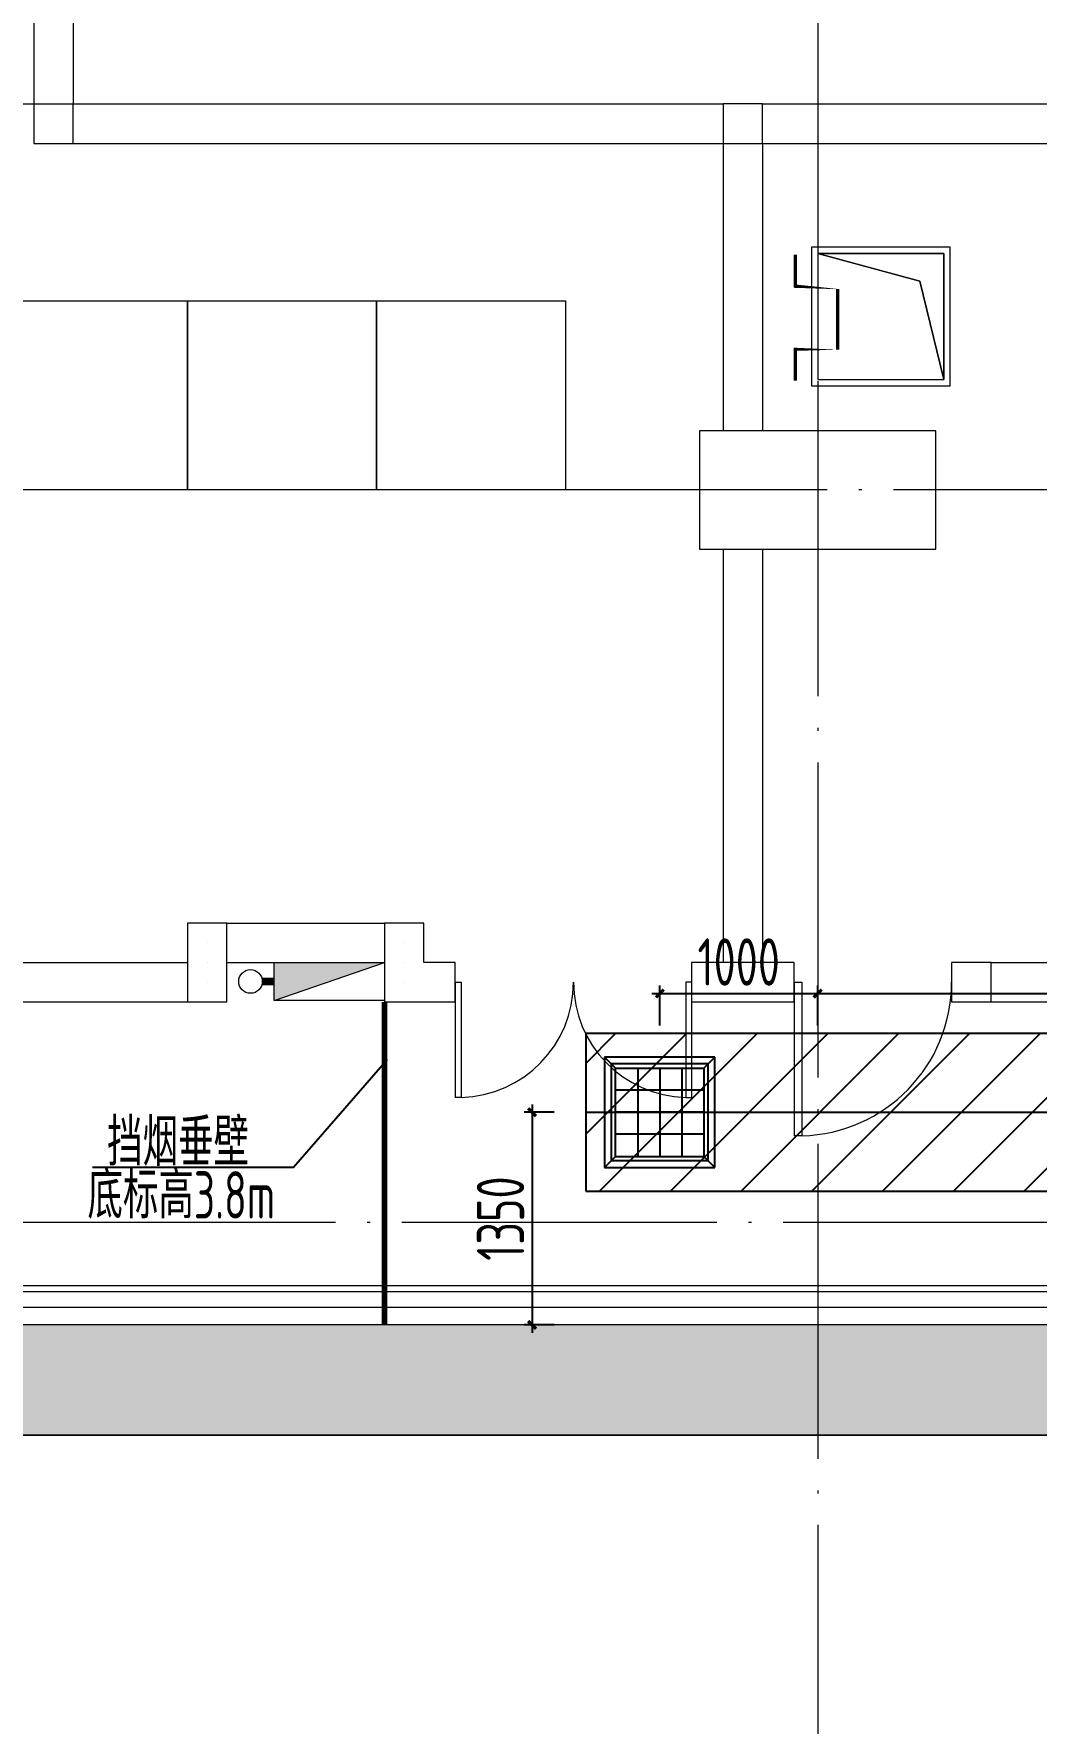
# Model space of a CAD drawing. Extents: x 13114849 to 13479250, y 160225 to 278773.
# Drawn here: x 13210922 to 13217284, y 181681 to 192405 of the extents above; entities that cross this region are included whole.
import ezdxf

# ---------------------------------------------------------------- set-up
doc = ezdxf.new("R2010")
doc.units = 0
doc.header["$LTSCALE"] = 1000
doc.header["$MEASUREMENT"] = 0
doc.linetypes.add('CENTER2', pattern=[28.575000000000003, 19.05, -3.175, 3.175, -3.175])
doc.linetypes.add('DOTE', pattern=[2.4200000000000004, 2, -0.2, 0.02, -0.2])
for name, color, linetype in [('DUCT-X-S中心线', 5, 'CENTER2'), ('DUCT-X-S标注', 7, 'Continuous'), ('DUCT-X-S管', 3, 'Continuous'), ('DUCT-X-S风口', 7, 'Continuous')]:
    doc.layers.add(name, color=color, linetype=linetype)
doc.layers.add('建筑底图', color=8, linetype='Continuous', lineweight=13)
doc.styles.add('67', font='gbenor.shx', dxfattribs={"width": 0.7, "bigfont": 'hztxt.shx'})
doc.styles.add('du', font='gbenor.shx', dxfattribs={"width": 0.8, "bigfont": 'hztxt.shx'})
doc.dimstyles.new('67', dxfattribs={"dimscale": 100, "dimtxt": 3, "dimasz": 0.5, "dimexe": 0.5, "dimexo": 2, "dimgap": 0.5, "dimtad": 2, "dimdec": 0, "dimrnd": 5, "dimzin": 0, "dimdsep": 46, "dimtxsty": 'du', "dimblk": 'ARCHTICK', "dimcen": 0, "dimdle": 0.5, "dimclrd": 256, "dimclre": 256, "dimclrt": 256, "dimazin": 0, "dimtfac": 1, "dimtdec": 0, "dimtix": 1, "dimtmove": 2, "dimatfit": 3, "dimfxl": 1, "dimtolj": 1, "dimtzin": 0, "dimlwd": -1, "dimlwe": -1, "dimarcsym": 0})

# ---------------------------------------------------------------- blocks, each defined once
blk = doc.blocks.new('$风口$00000107')
for p, q in [((100, 100), (-100, 100)), ((-100, 100), (-88.04565242974786, 88.02212024929759)), ((-100, 100), (-100, -100)), ((100, 100), (88.02212024963228, 88.02212024929759)), ((100, -100), (100, 100)), ((87.99858806887642, 87.99858806924021), (-88.02212024969049, 87.99858806924021)), ((-88.02212024969049, 87.99858806924021), (-88.02212024969049, -87.99858806924021)), ((-88.02212024969049, 87.99858806924021), (-80.0211789624882, 79.99764678206702)), ((-80.0211789624882, 79.99764678206702), (79.99764678167412, 79.99764678206702)), ((-80.0211789624882, -79.99764678206702), (-80.0211789624882, 79.99764678206702)), ((-40.01647252665134, 79.99764678206702), (-40.01647252665134, -79.99764678206702)), ((-0.01176609005779028, 79.99764678206702), (-0.01176609005779028, -79.99764678206702)), ((39.99294034583727, 79.99764678206702), (39.99294034583727, -79.99764678206702)), ((79.99764678167412, 79.99764678206702), (87.99858806887642, 87.99858806924021)), ((79.99764678167412, 79.99764678206702), (79.99764678167412, -79.99764678206702)), ((87.99858806887642, -87.99858806924021), (87.99858806887642, 87.99858806924021)), ((79.99764678167412, 39.99294034583727), (-80.0211789624882, 39.99294034583727)), ((79.99764678167412, -0.01176609002868645), (-80.0211789624882, -0.01176609002868645)), ((79.99764678167412, -39.99294034583727), (-80.0211789624882, -39.99294034583727)), ((-100, -100), (-88.04565242974786, -88.02212024929759)), ((-88.02212024969049, -87.99858806924021), (-80.0211789624882, -79.99764678206702)), ((87.99858806887642, -87.99858806924021), (-88.02212024969049, -87.99858806924021)), ((-80.0211789624882, -79.99764678206702), (79.99764678167412, -79.99764678206702)), ((79.99764678167412, -79.99764678206702), (87.99858806887642, -87.99858806924021)), ((100, -100), (88.02212024963228, -88.02212024929759)), ((-100, -100), (100, -100))]:
    blk.add_line(p, q)
blk = doc.blocks.new('_ArchTick')
at = {"color": 0, "linetype": 'ByBlock', "const_width": 0.4}
blk.add_lwpolyline([(-0.5, -0.5), (0.5, 0.5)], dxfattribs=at)
blk = doc.blocks.new('*D101')
at = {"layer": 'DUCT-X-S标注', "transparency": 16777216}
for p, q in [((13215847.36620977, 186313), (13222947.39856081, 186313)), ((13215897.36620977, 186109.5116762939), (13215897.36620977, 186363)), ((13222897.39856081, 186109.5116762939), (13222897.39856081, 186363))]:
    blk.add_line(p, q, dxfattribs=at)
at = {"layer": 'DUCT-X-S标注', "transparency": 16777216, "xscale": 50, "yscale": 50, "zscale": 50, "rotation": 180}
blk.add_blockref('_ArchTick', (13215897.36620977, 186313), dxfattribs=at)
at = {"layer": 'DUCT-X-S标注', "transparency": 16777216, "xscale": 50, "yscale": 50, "zscale": 50}
blk.add_blockref('_ArchTick', (13222897.39856081, 186313), dxfattribs=at)
at = {"layer": 'DUCT-X-S标注', "transparency": 16777216, "insert": (13219397.38238529, 186513), "char_height": 300, "attachment_point": 5, "style": 'du'}
blk.add_mtext('\\A1;7000', dxfattribs=at)
blk = doc.blocks.new('*D100')
at = {"layer": 'DUCT-X-S标注', "transparency": 16777216}
for p, q in [((13214844.89856081, 186313), (13215947.36620977, 186313)), ((13214894.89856081, 186109.5116762939), (13214894.89856081, 186363)), ((13215897.36620977, 186109.5116762939), (13215897.36620977, 186363))]:
    blk.add_line(p, q, dxfattribs=at)
at = {"layer": 'DUCT-X-S标注', "transparency": 16777216, "xscale": 50, "yscale": 50, "zscale": 50, "rotation": 180}
blk.add_blockref('_ArchTick', (13214894.89856081, 186313), dxfattribs=at)
at = {"layer": 'DUCT-X-S标注', "transparency": 16777216, "xscale": 50, "yscale": 50, "zscale": 50}
blk.add_blockref('_ArchTick', (13215897.36620977, 186313), dxfattribs=at)
at = {"layer": 'DUCT-X-S标注', "transparency": 16777216, "insert": (13215396.13238529, 186513), "char_height": 300, "attachment_point": 5, "style": 'du'}
blk.add_mtext('\\A1;1000', dxfattribs=at)
blk = doc.blocks.new('*D99')
at = {"layer": 'DUCT-X-S标注', "transparency": 16777216}
for p, q in [((13214225.5, 185559.5116762939), (13214034.5, 185559.5116762939)), ((13214084.5, 185609.5116762939), (13214084.5, 184159.5136078843)), ((13214225.5, 184209.5136078843), (13214034.5, 184209.5136078843))]:
    blk.add_line(p, q, dxfattribs=at)
at = {"layer": 'DUCT-X-S标注', "transparency": 16777216, "xscale": 50, "yscale": 50, "zscale": 50}
for p, rotation in [((13214084.5, 185559.5116762939), 90), ((13214084.5, 184209.5136078843), 270)]:
    blk.add_blockref('_ArchTick', p, dxfattribs=dict(at, rotation=rotation))
at = {"layer": 'DUCT-X-S标注', "transparency": 16777216, "insert": (13213884.5, 184884.5126420913), "char_height": 300, "attachment_point": 5, "rotation": 90, "style": 'du'}
blk.add_mtext('\\A1;1350', dxfattribs=at)
blk = doc.blocks.new('_FZH')
blk.add_lwpolyline([(-0.5, -0.5), (0.5, -0.5), (0.5, 0.5), (-0.4999999999999999, 0.5)], close=True)
blk = doc.blocks.new('$DorLib2D$00000002')
for p, q in [((-0.5, -5.684341886080802e-17), (-0.5, 0.4875)), ((-0.4750000000000007, 0.4875), (-0.5000000000000007, 0.4875)), ((-0.475, -2.842170943040401e-17), (-0.475, 0.4875)), ((0.475, -2.842170943040401e-17), (0.475, 0.4875)), ((0.4750000000000007, 0.4875), (0.5000000000000007, 0.4875)), ((0.5, -5.684341886080802e-17), (0.5, 0.4875)), ((-0.5, -5.684341886080802e-17), (-0.475, -2.842170943040401e-17)), ((0.5, -5.684341886080802e-17), (0.475, -2.842170943040401e-17))]:
    blk.add_line(p, q)
at = {"lineweight": 13}
for centre, start, end in [((-0.4875, -4.263256414560601e-17), 0, 88.53071641864632), ((0.4875, -4.263256414560601e-17), 91.4692835813537, 180)]:
    blk.add_arc(centre, 0.4875, start, end, dxfattribs=at)
blk = doc.blocks.new('$DorLib2D$00000001')
for p, q in [((0.45, 0.975), (0.5000000000000002, 0.975)), ((0.45, 0), (0.45, 0.975)), ((0.5, 0), (0.5, 0.975)), ((0.5, 0), (0.45, 0))]:
    blk.add_line(p, q)
at = {"lineweight": 13}
blk.add_arc((0.475, 0), 0.975, 91.46928358135379, 180, dxfattribs=at)
blk = doc.blocks.new('3#消火栓')
at = {"ltscale": 3.5}
blk.add_hatch(color=256, dxfattribs=at).paths.add_polyline_path([(-350.0000045262278, 239.9999911990017), (-350, -8.800998352290614e-06), (349.9999954737722, 240.0000088009983)])
blk.add_line((-350, -8.800998330116272e-06), (349.9999954737723, 240.0000088009983))
blk.add_lwpolyline([(-350.0000045262277, 239.9999911990017), (349.9999954737723, 240.0000088009983), (350, 8.800998330116272e-06), (-350, -8.800998330116272e-06)], close=True)
at = {"const_width": 49.99999999999997}
blk.add_lwpolyline([(-350.0000022631139, 119.9999911990017), (-425.0000022631139, 119.9999893130735)], dxfattribs=at)
blk.add_circle((-500.0000022631139, 119.9999874271452), 75)

msp = doc.modelspace()

# ---------------------------------------------------------------- hatches: boundary and pattern name
at = {"layer": 'DUCT-X-S管'}
h = msp.add_hatch(dxfattribs=at)
h.set_pattern_fill('ANSI31', color=8, scale=200)
h.set_pattern_definition([(45, (0, 0), (-224.5064030267288, 224.5064030267288), [])])
h.paths.add_polyline_path([(13233097.78887036, 188509.4286628569), (13231947.40348708, 188509.5144440449), (13231947.3662034, 188009.5144454349), (13233097.75158668, 188009.428664247)])
h.paths.add_polyline_path([(13233097.75158668, 188009.428664247), (13231947.3662034, 188009.5144454349), (13231947.32891973, 187509.514446825), (13233097.71430301, 187509.428665637)])
h.paths.add_polyline_path([(13231947.1662034, 188509.5144454349), (13230747.1662034, 188509.5144454349), (13230747.1662034, 187309.5144454349), (13231247.1662034, 187309.5144454349), (13231247.1662034, 187359.5144454348, -0.414213562373095), (13231897.16620341, 188009.5144454367), (13231947.1662034, 188009.5144454349)])
h.paths.add_polyline_path([(13231947.1662034, 188009.5144454349), (13231897.16620341, 188009.5144454367, 0.414213562373095), (13231247.1662034, 187359.5144454348), (13231247.1662034, 187309.5144454349), (13231747.1662034, 187309.5144454349), (13231747.1662034, 187359.5144454332, -0.4142135623730946), (13231897.16620341, 187509.5144454349), (13231947.1662034, 187509.5144454349)], flags=17)
h.paths.add_polyline_path([(13231747.1662034, 187309.3144454303), (13231247.1662034, 187309.314445435), (13231247.1662034, 186709.9146856633), (13231747.1662034, 186709.9146856587)])
h.paths.add_polyline_path([(13231247.1662034, 187309.314445435), (13230747.1662034, 187309.3144454396), (13230747.1662034, 186709.914685668), (13231247.1662034, 186709.9146856633)])
h.paths.add_polyline_path([(13231747.16620339, 186709.7146856633), (13230747.1662034, 186709.7146856633), (13230747.1662034, 186509.7146856633), (13231747.16620339, 186509.7146856633)])
h.paths.add_polyline_path([(13231747.1662034, 186509.5146856745), (13231247.1662034, 186509.5146856633), (13231247.1662034, 186259.7116762933), (13231747.1662034, 186259.7116763045)])
h.paths.add_polyline_path([(13231247.1662034, 186509.5146856633), (13230747.1662034, 186509.5146856521), (13230747.1662034, 186259.7116762821), (13231247.1662034, 186259.7116762933)])
h.paths.add_polyline_path([(13231747.1662034, 186259.5116762933), (13231247.1662034, 186259.5116762933), (13231247.1662034, 186209.5116762934, -0.4142135623730952), (13230597.1662034, 185559.5116762933), (13230547.1662034, 185559.5116762933), (13230547.1662034, 185059.5116762933), (13231747.1662034, 185059.5116762932)])
h.paths.add_polyline_path([(13231247.1662034, 186209.5116762934), (13231247.1662034, 186259.5116762933), (13230747.1662034, 186259.5116762933), (13230747.1662034, 186209.5116762918, -0.414213562373095), (13230597.1662034, 186059.5116762918), (13230547.1662034, 186059.5116762933), (13230547.1662034, 185559.5116762933), (13230597.1662034, 185559.5116762933, 0.4142135623730949)], flags=17)
h.paths.add_polyline_path([(13230546.9662034, 186059.5116762933), (13214425, 186059.5116762938), (13214425, 185559.5116762938), (13230546.9662034, 185559.5116762933)])
h.paths.add_polyline_path([(13230546.9662034, 185559.5116762933), (13214425, 185559.5116762938), (13214425, 185059.5116762938), (13230546.9662034, 185059.5116762933)])
at = {"layer": '建筑底图'}
h = msp.add_hatch(dxfattribs=at)
h.set_pattern_fill('钢筋混凝土', color=8, scale=100, style=0)
h.set_pattern_definition([(45, (793255.2557103541, 7.916241884231567e-09), (-176.7766952966369, 176.7766952966369), []), (49.99999999999999, (793255.2557103541, 7.916241884231567e-09), (717.2601826007534, -62.75213498259511), [75, -825]), (355, (793255.2557103541, 7.916241884231567e-09), (-138.751333613, 752.1921337000118), [60, -660]), (100.4514, (793315.0273903534, -5.229339992074529), (578.5093817140216, 689.4395420609536), [63.74019000000001, -701.142112]), (46.18420000000001, (793255.2557103541, 200.0000000079162), (1067.241048625644, -165.5190143290181), [112.5, -1237.5]), (96.6356, (793344.1924553532, 186.2066930079018), (934.6627055487033, 974.1178709004417), [95.610288, -1051.713]), (351.1842, (793255.2557103541, 200.0000000079162), (934.6619451336272, 974.1186009253246), [90, -990]), (21, (793355.2557103541, 150.0000000079162), (596.9070521184617, -402.6188906653388), [75, -825]), (326.0000000000001, (793355.2557103541, 150.0000000079162), (243.3153319215817, 725.150045046853), [60, -660]), (71.4514, (793404.9979433548, 116.4483940079226), (840.22262858149, 322.5304967099524), [63.74019000000001, -701.142112]), (37.50000000000001, (793255.2557103541, 7.916241884231567e-09), (12.15985531729067, 332.8938538313115), [0, -652, 0, -670, 0, -662.5]), (7.499999999999999, (793255.2557103541, 7.916241884231567e-09), (263.0695374421486, 394.4117118823602), [0, -382, 0, -637, 0, -252.5]), (327.5, (793032.2557103541, 7.916241884231567e-09), (533.822436172409, -22.55487173437976), [0, -250, 0, -780, 0, -1035]), (317.5, (792932.2557103541, 7.916241884231567e-09), (583.1861693423863, 100.1049823323177), [0, -325, 0, -518, 0, -735])])
h.paths.add_polyline_path([(13207597.36620497, 183509.5136078843), (13237197.36620502, 183509.5136078843), (13237197.36620502, 184209.5136078843), (13206897.36620497, 184209.5136078843), (13206897.36620497, 182659.5136078843), (13170947.36620497, 182659.5136078843), (13170947.36620497, 181959.5136078843), (13207597.36620497, 181959.5136078843)])

# ---------------------------------------------------------------- linework, layer by layer
at = {"layer": 'DUCT-X-S中心线'}
msp.add_line((13214425, 185559.5116762939), (13230546.9662034, 185559.5116762934), dxfattribs=at)
at = {"layer": 'DUCT-X-S标注', "const_width": 35}
msp.add_lwpolyline([(13213147.63312773, 184209.5136065366), (13213147.63312732, 186259.5146842548)], dxfattribs=at)
at = {"layer": 'DUCT-X-S标注'}
msp.add_lwpolyline([(13211295.51948435, 185209.8688997537), (13212569.57360977, 185209.8688997537), (13213165.70673713, 185894.8833451887)], dxfattribs=at)
at = {"layer": 'DUCT-X-S管'}
for p, q in [((13214425, 186059.5116762939), (13214425, 185059.5116762939)), ((13230546.9662034, 186059.5116762934), (13214425, 186059.5116762939)), ((13214425, 185059.5116762939), (13230546.9662034, 185059.5116762934))]:
    msp.add_line(p, q, dxfattribs=at)
at = {"layer": '建筑底图', "linetype": 'DOTE'}
msp.add_line((13215897.36620977, 209559.5146856282), (13215897.36620977, 180083.0282935039), dxfattribs=at)
at = {"layer": '建筑底图'}
for p, q in [((13210922.38245839, 193709.5126523438), (13210922.38245863, 191959.5130755084)), ((13211172.38245856, 193709.5126523437), (13211172.38245842, 191959.5130755712)), ((13207822.36164453, 191959.5130755258), (13210922.38245863, 191959.5130755084)), ((13211172.38245842, 191959.5130755712), (13215297.36621094, 191959.5130755758)), ((13215547.36620898, 191959.5130754354), (13218872.36608008, 191959.5130754359)), ((13211172.37789063, 191709.5130754987), (13215297.36620963, 191709.5130755178)), ((13215297.36620963, 191709.5130755178), (13215297.36620954, 189884.5130751953)), ((13215547.3662096, 191709.5130755074), (13218872.36608008, 191709.5130754201)), ((13215547.3662096, 191709.5130755074), (13215547.36620958, 189884.5130751953)), ((13215297.36620967, 189134.5130751953), (13215297.36620955, 186509.5146844705)), ((13215547.36620963, 189134.5130751953), (13215547.36620963, 186509.5146842696)), ((13212147.36620982, 186759.5146845281), (13213147.63312777, 186759.5146845448)), ((13213147.63312737, 186759.5146842792), (13213147.63312732, 186259.5146842548)), ((13213397.63312679, 186759.5146842792), (13213147.63312737, 186759.5146842792)), ((13213397.63312685, 186509.5146842691), (13213397.63312679, 186759.5146842792)), ((13212022.36620988, 186634.5146846693), (13212022.36620988, 186634.5146846693)), ((13213272.63312627, 186634.5146844403), (13213272.63312627, 186634.5146844403)), ((13208672.37441016, 186509.5146853561), (13211897.36620974, 186509.5146847602)), ((13212022.36620988, 186509.5146846693), (13212022.36620988, 186509.5146846693)), ((13212147.36620982, 186509.5146845099), (13213147.63312774, 186509.5146844896)), ((13213272.63312627, 186509.5146844403), (13213272.63312627, 186509.5146844403)), ((13213597.36620984, 186509.5146842735), (13213397.63312685, 186509.5146842691)), ((13213597.36620983, 186259.5146842548), (13213597.36620984, 186509.5146842735)), ((13216997.36620703, 186509.5146857354), (13219197.36620703, 186509.5146854878)), ((13212022.36620988, 186384.5146846693), (13212022.36620988, 186384.5146846693)), ((13213272.63312627, 186384.5146844403), (13213272.63312627, 186384.5146844403)), ((13208672.37441016, 186259.5146852914), (13211897.36620974, 186259.5146847696)), ((13213147.63312732, 186259.5146842548), (13213597.36620983, 186259.5146842548)), ((13216997.36620703, 186259.5146854917), (13219197.36620703, 186259.5146854853))]:
    msp.add_line(p, q, dxfattribs=at)
at = {"layer": '建筑底图', "color": 8, "linetype": 'DOTE'}
for p, q in [((13232897.36620497, 189509.5130752383), (13119297.36620772, 189509.5130752383)), ((13474197.36620497, 184859.5146856282), (13119297.36620772, 184859.5146856282))]:
    msp.add_line(p, q, dxfattribs=at)
at = {"layer": '建筑底图', "color": 8}
for p, q in [((13231247.36620442, 184419.5136078843), (13206687.36620496, 184419.5136078843)), ((13231347.36620442, 184319.5136078843), (13206787.36620496, 184319.5136078843)), ((13310897.36622271, 184209.5136078843), (13206897.36620497, 184209.5136078843)), ((13311597.36622271, 183509.5136078843), (13207597.36620497, 183509.5136078843))]:
    msp.add_line(p, q, dxfattribs=at)
at = {"layer": '建筑底图', "const_width": 20}
msp.add_lwpolyline([(13215755.52808572, 190202.5216668318), (13215755.52808572, 190402.5216668299), (13216023.62496817, 190402.5216668206), (13216023.62496819, 190802.5216668206), (13215755.52808572, 190802.5216668299), (13215755.52808572, 191002.5216668299)], dxfattribs=at)
at = {"layer": '建筑底图'}
for points in [[(13216737.36620976, 191049.52299701), (13215857.36620976, 191049.52299701), (13215857.36620976, 190169.52299701), (13216737.36620976, 190169.52299701)], [(13216697.36620975, 190209.52299701), (13216544.86662706, 190834.201421171), (13215897.36620975, 191009.52299701), (13216697.36620975, 191009.52299701)], [(13216697.36620975, 190209.52299701), (13216544.86662706, 190834.201421171), (13215897.36620975, 191009.52299701), (13216697.36620975, 191009.52299701)], [(13210697.36620975, 190709.5130736415), (13211897.36620975, 190709.5130736415), (13211897.36620975, 189509.5130736415), (13210697.36620975, 189509.5130736415)], [(13211897.36620975, 190709.5130736415), (13213097.36620975, 190709.5130736415), (13213097.36620975, 189509.5130736415), (13211897.36620975, 189509.5130736415)], [(13213097.36620975, 190709.5130736415), (13214297.36620975, 190709.5130736415), (13214297.36620975, 189509.5130736415), (13213097.36620975, 189509.5130736415)]]:
    msp.add_lwpolyline(points, close=True, dxfattribs=at)
for points in [[(13215897.36620975, 191009.52299701), (13216544.86662706, 190834.201421171), (13216697.36620975, 190209.52299701)], [(13216697.36620975, 191009.52299701), (13215897.36620975, 191009.52299701), (13215897.36620975, 190209.52299701), (13216697.36620975, 190209.52299701), (13216697.36620975, 191009.52299701)], [(13215897.36620975, 191009.52299701), (13216544.86662706, 190834.201421171), (13216697.36620975, 190209.52299701)], [(13216697.36620975, 191009.52299701), (13215897.36620975, 191009.52299701), (13215897.36620975, 190209.52299701), (13216697.36620975, 190209.52299701), (13216697.36620975, 191009.52299701)]]:
    msp.add_lwpolyline(points, dxfattribs=at)
at = {"layer": '建筑底图', "color": 8}
for points in [[(13189447.36620533, 182909.5136078843), (13206647.36620497, 182909.5136078843), (13206647.36620497, 184459.5129460172), (13274397.36620496, 184459.5129460172)], [(13122214.16067658, 177624.9261327325), (13168947.36620497, 179906.6830946596), (13168947.36620497, 181959.5136078843), (13207597.36620497, 181959.5136078843), (13207597.36620497, 183509.5136078843), (13311597.36622271, 183509.5136078843)]]:
    msp.add_lwpolyline(points, dxfattribs=at)

# ---------------------------------------------------------------- block references
at = {"layer": 'DUCT-X-S风口', "xscale": 3.5, "yscale": 3.5}
msp.add_blockref('$风口$00000107', (13214894.89856081, 185559.5116762939, 3500), dxfattribs=at)
at = {"layer": '建筑底图'}
for name, p, xscale, yscale, zscale in [('_FZH', (13211047.37789205, 191832.9977967708), 250, 250, 250), ('_FZH', (13215422.36620999, 191834.5130747368), 250, 250, 250), ('_FZH', (13212022.36620981, 186509.5146843751), 250.0000000465661, 499.999999842199, 499.999999842199), ('_FZH', (13216872.36620686, 186384.5146844793), 250, 250, 250), ('$DorLib2D$00000002', (13214347.36620983, 186384.5146844403), -1500, -1500, -1500), ('$DorLib2D$00000001', (13216247.366207, 186384.5146844403), -1000, -1000, -1000)]:
    msp.add_blockref(name, p, dxfattribs=dict(at, xscale=xscale, yscale=yscale, zscale=zscale))
at = {"layer": '建筑底图', "lineweight": 30, "xscale": 1500, "yscale": 750, "zscale": 750, "rotation": 180}
msp.add_blockref('_FZH', (13215897.36620976, 189509.5130752383), dxfattribs=at)
at = {"layer": '建筑底图', "ltscale": 100}
msp.add_blockref('3#消火栓', (13212797.6331307, 186269.5146756476), dxfattribs=at)
at = {"layer": '建筑底图', "xscale": 649.9999960940331, "yscale": 250, "zscale": 250, "rotation": 6.84558176486756e-08}
msp.add_blockref('_FZH', (13215422.36620734, 186384.5146821288), dxfattribs=at)

# ---------------------------------------------------------------- texts
at = {"layer": 'DUCT-X-S标注', "style": '67', "width": 0.75}
for s, p in [('挡烟垂壁', (13211387.90981702, 185219.4726314672, 1184.999995000015)), ('底标高3.8m', (13211263.26430883, 184884.7205810973, 2369.999990000029))]:
    msp.add_text(s, height=300, dxfattribs=at).set_placement(p)

# ---------------------------------------------------------------- dimensions: what is measured, and where the dimension line sits
at = {"layer": 'DUCT-X-S标注'}
for base, p1, p2, picture, middle in [((13215897.36620977, 186313), (13214894.89856081, 185909.5116762939, 3500), (13215897.36620977, 185909.5116762939), '*D100', (13215396.13238529, 186513)), ((13222897.39856081, 186313), (13215897.36620977, 185909.5116762939), (13222897.39856081, 185909.5116762939, 3500), '*D101', (13219397.38238529, 186513))]:
    dim = msp.add_linear_dim(base=base, p1=p1, p2=p2, dimstyle='67', dxfattribs=at)
    dim.commit()
    dim.dimension.update_dxf_attribs({"geometry": picture, "text_midpoint": middle})
dim = msp.add_linear_dim(base=(13214084.5, 184209.5136078843), p1=(13214425.5, 185559.5116762939, 3100), p2=(13214425.5, 184209.5136078843), angle=90, dimstyle='67', dxfattribs=at)
dim.commit()
dim.dimension.update_dxf_attribs({"geometry": '*D99', "text_midpoint": (13213884.5, 184884.5126420913)})

doc.saveas('drawing.dxf')
